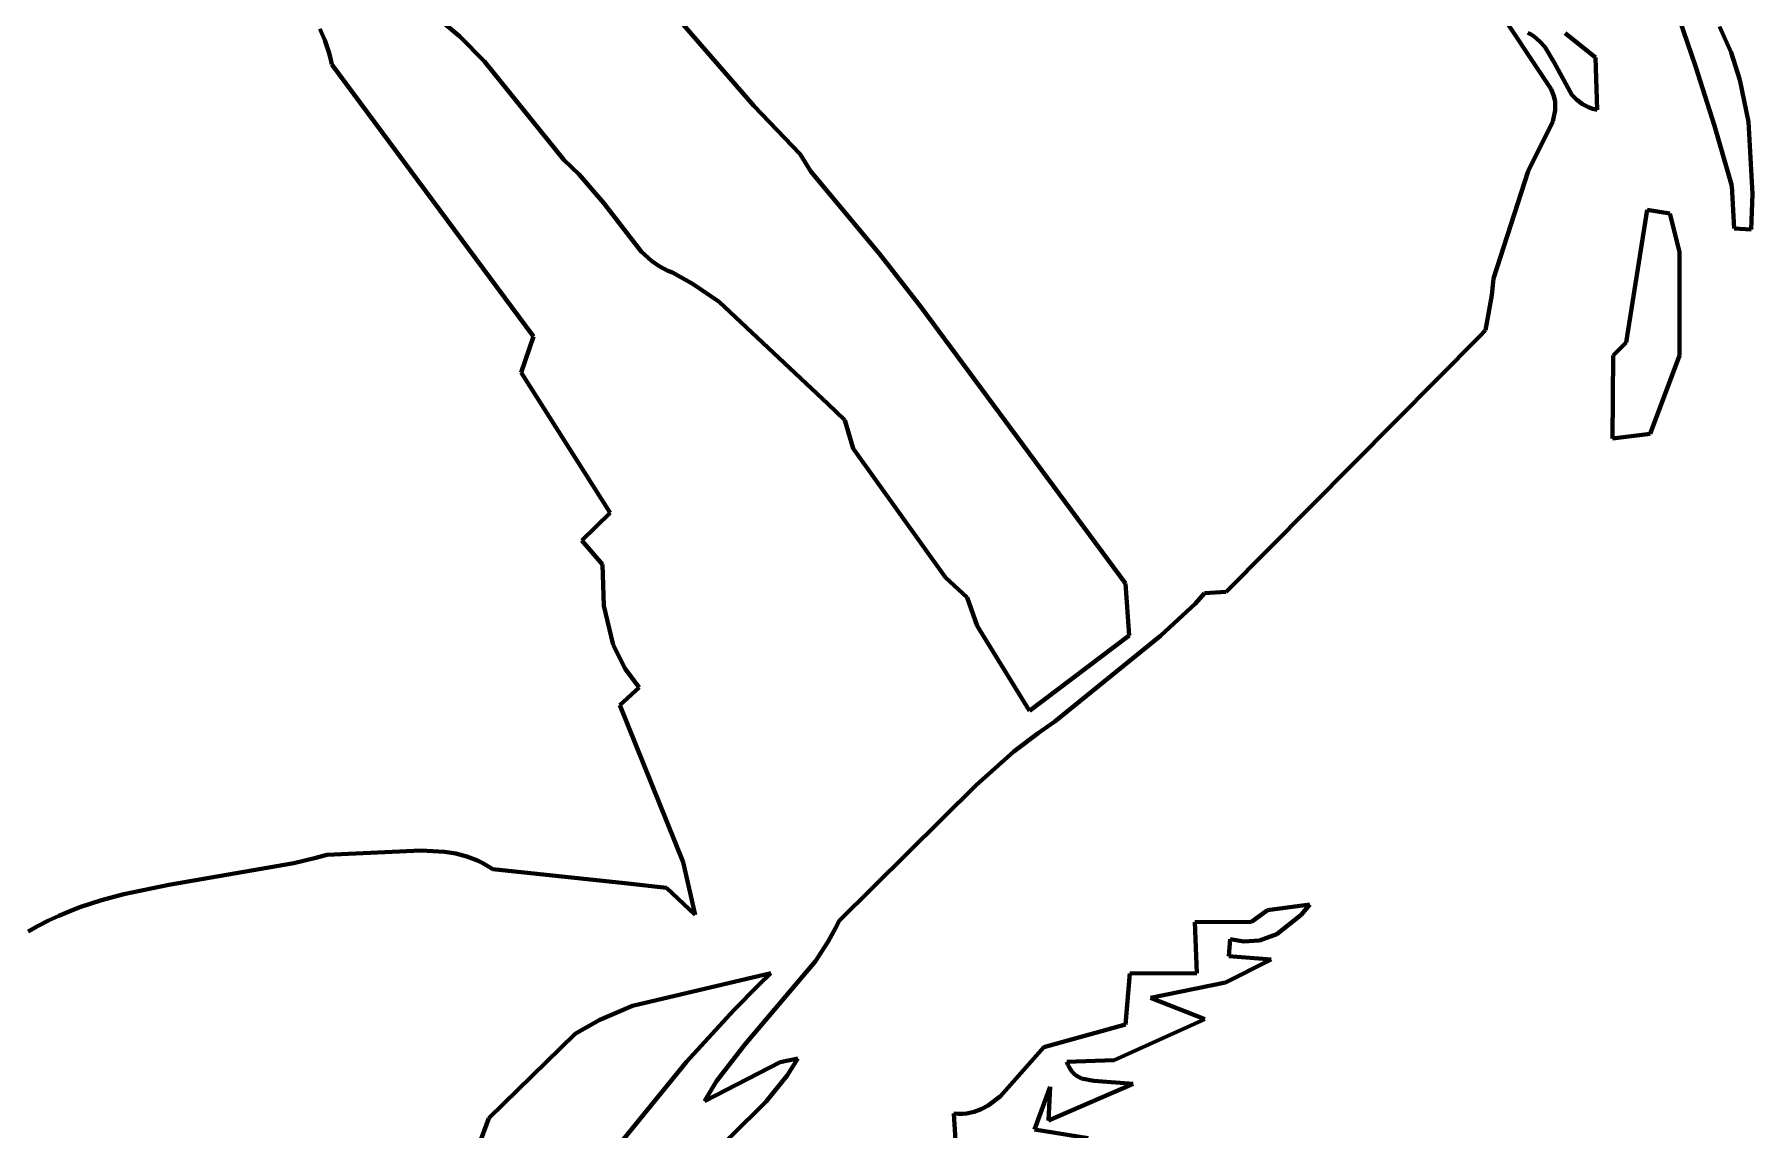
# Model space of a CAD drawing. Header units: millimetres. Extents: x 0 to 7.9, y 0 to 11.
# Drawn here: x 1.666 to 3.233, y 3.725 to 4.724 of the extents above; entities that cross this region are included whole.
import ezdxf

# ---------------------------------------------------------------- set-up
doc = ezdxf.new("R2010")
doc.units = ezdxf.units.MM
doc.layers.add('color#020202ff', color=7, linetype='CONTINUOUS', lineweight=100)
doc.layers.add('color#ffffffff', color=7, linetype='CONTINUOUS', lineweight=100)

msp = doc.modelspace()

# ---------------------------------------------------------------- linework, layer by layer
at = {"layer": 'color#020202ff'}
for p, q in [((2.3224, 4.6587), (2.2021, 4.7971)), ((2.9945, 4.7567), (3.0496, 4.6737)), ((2.0393, 4.7342), (2.0543, 4.7219)), ((3.1814, 4.6949), (3.1667, 4.7374)), ((1.9312, 4.7186), (1.9265, 4.7289)), ((1.9348, 4.7077), (1.9312, 4.7186)), ((2.0543, 4.7219), (2.0767, 4.6991)), ((3.0313, 4.7236), (3.0282, 4.7253)), ((3.0342, 4.7217), (3.0313, 4.7236)), ((3.0393, 4.7174), (3.0342, 4.7217)), ((3.0437, 4.7124), (3.0393, 4.7174)), ((3.0625, 4.7248), (3.09, 4.7027)), ((3.2032, 4.7311), (3.2138, 4.7072)), ((1.9363, 4.702), (1.9348, 4.7077)), ((1.9374, 4.6962), (1.9363, 4.702)), ((3.0524, 4.698), (3.0437, 4.7124)), ((3.09, 4.7027), (3.0915, 4.6551)), ((3.2138, 4.7072), (3.2218, 4.6824)), ((2.1214, 4.4482), (1.9374, 4.6962)), ((2.0767, 4.6991), (2.1492, 4.6094)), ((3.0685, 4.6688), (3.0524, 4.698)), ((3.1986, 4.6403), (3.1814, 4.6949)), ((3.0496, 4.6737), (3.0519, 4.6682)), ((3.2218, 4.6824), (3.2296, 4.644)), ((2.3648, 4.6145), (2.3224, 4.6587)), ((3.0534, 4.6548), (3.0512, 4.6443)), ((3.0519, 4.6682), (3.0532, 4.6628)), ((3.0532, 4.6628), (3.0534, 4.6548)), ((3.073, 4.6641), (3.0685, 4.6688)), ((3.0781, 4.6602), (3.073, 4.6641)), ((3.0811, 4.6585), (3.0781, 4.6602)), ((3.0843, 4.6571), (3.0811, 4.6585)), ((3.0877, 4.656), (3.0843, 4.6571)), ((3.0915, 4.6551), (3.0877, 4.656)), ((3.0512, 4.6443), (3.0285, 4.599)), ((3.2144, 4.5857), (3.1986, 4.6403)), ((3.2296, 4.644), (3.2334, 4.5784)), ((2.1492, 4.6094), (2.163, 4.5959)), ((2.3743, 4.5987), (2.3648, 4.6145)), ((2.163, 4.5959), (2.1855, 4.5699)), ((2.4369, 4.5236), (2.3743, 4.5987)), ((3.0285, 4.599), (2.9969, 4.5012)), ((3.2166, 4.5467), (3.2144, 4.5857)), ((3.2334, 4.5784), (3.2319, 4.5458)), ((2.1855, 4.5699), (2.2196, 4.5257)), ((3.1181, 4.4428), (3.1372, 4.5639)), ((3.1372, 4.5639), (3.158, 4.5603)), ((3.158, 4.5603), (3.1668, 4.5254)), ((3.2319, 4.5458), (3.2166, 4.5467)), ((2.2196, 4.5257), (2.2291, 4.5174)), ((2.2291, 4.5174), (2.2362, 4.5125)), ((2.4746, 4.4753), (2.4369, 4.5236)), ((3.1668, 4.5254), (3.1668, 4.4311)), ((2.2362, 4.5125), (2.244, 4.5083)), ((2.244, 4.5083), (2.2481, 4.5065)), ((2.2481, 4.5065), (2.2671, 4.496)), ((2.9969, 4.5012), (2.9954, 4.4859)), ((2.2671, 4.496), (2.2907, 4.4798)), ((2.9954, 4.4859), (2.9896, 4.454)), ((2.2907, 4.4798), (2.3898, 4.3869)), ((2.6613, 4.223), (2.4746, 4.4753)), ((2.9896, 4.454), (2.9842, 4.4482)), ((2.1103, 4.4156), (2.1214, 4.4482)), ((2.9842, 4.4482), (2.7531, 4.2154)), ((3.1062, 4.431), (3.1181, 4.4428)), ((3.1056, 4.3552), (3.1062, 4.431)), ((3.1668, 4.4311), (3.1399, 4.3594)), ((2.1913, 4.2876), (2.1103, 4.4156)), ((2.3898, 4.3869), (2.4054, 4.3721)), ((2.4054, 4.3721), (2.4131, 4.346)), ((3.1399, 4.3594), (3.1056, 4.3552)), ((2.4131, 4.346), (2.4971, 4.2284)), ((2.1655, 4.2623), (2.1913, 4.2876)), ((2.1843, 4.2403), (2.1655, 4.2623)), ((2.1855, 4.2028), (2.1843, 4.2403)), ((2.4971, 4.2284), (2.5171, 4.2102)), ((2.6646, 4.1756), (2.6613, 4.223)), ((2.1942, 4.1671), (2.1855, 4.2028)), ((2.5171, 4.2102), (2.526, 4.1845)), ((2.7253, 4.2048), (2.6933, 4.1754)), ((2.7336, 4.2141), (2.7253, 4.2048)), ((2.7531, 4.2154), (2.7336, 4.2141)), ((2.526, 4.1845), (2.5737, 4.107)), ((2.5737, 4.107), (2.6646, 4.1756)), ((2.6933, 4.1754), (2.5969, 4.0973)), ((2.2051, 4.1451), (2.1942, 4.1671)), ((2.2179, 4.1283), (2.2051, 4.1451)), ((2.2001, 4.1121), (2.2179, 4.1283)), ((2.258, 3.9688), (2.2001, 4.1121)), ((2.5969, 4.0973), (2.5816, 4.0867)), ((2.5816, 4.0867), (2.5597, 4.0697)), ((2.5597, 4.0697), (2.5252, 4.039)), ((2.5252, 4.039), (2.4001, 3.9153)), ((1.7889, 3.9483), (1.9029, 3.968)), ((1.9029, 3.968), (1.923, 3.9729)), ((1.923, 3.9729), (1.9329, 3.9757)), ((1.9329, 3.9757), (2.019, 3.9797)), ((2.019, 3.9797), (2.0402, 3.9785)), ((2.0402, 3.9785), (2.0505, 3.9767)), ((2.0505, 3.9767), (2.0606, 3.9741)), ((2.0606, 3.9741), (2.0704, 3.9704)), ((2.0704, 3.9704), (2.0752, 3.9681)), ((2.0752, 3.9681), (2.0799, 3.9654)), ((2.0799, 3.9654), (2.0845, 3.9625)), ((2.2688, 3.9208), (2.258, 3.9688)), ((2.0845, 3.9625), (2.2047, 3.9499)), ((2.2047, 3.9499), (2.2429, 3.9455)), ((1.7078, 3.9278), (1.7276, 3.9343)), ((1.7276, 3.9343), (1.7477, 3.9398)), ((1.7477, 3.9398), (1.7889, 3.9483)), ((2.2429, 3.9455), (2.2688, 3.9208)), ((1.6791, 3.9157), (1.6885, 3.9201)), ((1.6885, 3.9201), (1.6981, 3.9241)), ((1.6981, 3.9241), (1.7078, 3.9278)), ((2.7762, 3.9144), (2.791, 3.9253)), ((2.791, 3.9253), (2.8294, 3.9302)), ((2.8217, 3.9209), (2.7993, 3.9032)), ((2.8294, 3.9302), (2.8217, 3.9209)), ((1.6607, 3.9056), (1.6698, 3.9109)), ((1.6698, 3.9109), (1.6791, 3.9157)), ((2.397, 3.9089), (2.3902, 3.8965)), ((2.4001, 3.9153), (2.397, 3.9089)), ((2.7246, 3.9142), (2.7762, 3.9144)), ((2.7266, 3.8678), (2.7246, 3.9142)), ((2.7993, 3.9032), (2.7837, 3.8976)), ((2.3902, 3.8965), (2.3786, 3.8788)), ((2.757, 3.8987), (2.7556, 3.8831)), ((2.7694, 3.8967), (2.757, 3.8987)), ((2.7837, 3.8976), (2.7694, 3.8967)), ((2.3786, 3.8788), (2.3144, 3.8029)), ((2.7941, 3.8801), (2.7527, 3.8591)), ((2.7556, 3.8831), (2.7941, 3.8801)), ((2.338, 3.8678), (2.2118, 3.838)), ((2.3041, 3.8339), (2.3266, 3.8567)), ((2.3266, 3.8567), (2.338, 3.8678)), ((2.6613, 3.821), (2.6655, 3.8673)), ((2.6655, 3.8673), (2.7266, 3.8678)), ((2.7527, 3.8591), (2.6841, 3.8452)), ((2.6841, 3.8452), (2.7337, 3.8259)), ((2.1821, 3.8252), (2.1651, 3.8158)), ((2.2118, 3.838), (2.1821, 3.8252)), ((2.261, 3.7868), (2.3041, 3.8339)), ((2.7337, 3.8259), (2.6512, 3.7884)), ((2.1595, 3.8123), (2.0806, 3.7355)), ((2.1651, 3.8158), (2.1595, 3.8123)), ((2.587, 3.8001), (2.6613, 3.821)), ((2.3144, 3.8029), (2.2884, 3.7692)), ((2.5474, 3.7556), (2.587, 3.8001)), ((2.0993, 3.5888), (2.261, 3.7868)), ((2.2773, 3.7511), (2.3465, 3.7866)), ((2.3465, 3.7866), (2.3624, 3.7899)), ((2.3624, 3.7899), (2.3527, 3.7744)), ((2.6512, 3.7884), (2.6078, 3.7869)), ((2.6078, 3.7869), (2.6087, 3.7843)), ((2.6087, 3.7843), (2.6099, 3.7819)), ((2.6099, 3.7819), (2.6125, 3.7779)), ((2.6125, 3.7779), (2.6158, 3.7748)), ((2.2884, 3.7692), (2.2773, 3.7511)), ((2.3527, 3.7744), (2.3338, 3.7508)), ((2.5927, 3.7641), (2.5783, 3.7251)), ((2.6685, 3.7668), (2.5912, 3.7333)), ((2.5912, 3.7333), (2.5927, 3.7641)), ((2.6158, 3.7748), (2.6214, 3.7717)), ((2.6214, 3.7717), (2.6326, 3.7694)), ((2.6326, 3.7694), (2.6685, 3.7668)), ((2.3338, 3.7508), (2.2429, 3.661)), ((2.5299, 3.7437), (2.5361, 3.747)), ((2.5361, 3.747), (2.5474, 3.7556)), ((2.0806, 3.7355), (2.0712, 3.7101)), ((2.5064, 3.7152), (2.5048, 3.7397)), ((2.5048, 3.7397), (2.5088, 3.7395)), ((2.5088, 3.7395), (2.5126, 3.7395)), ((2.5126, 3.7395), (2.5163, 3.7398)), ((2.5163, 3.7398), (2.5233, 3.7412)), ((2.5233, 3.7412), (2.5299, 3.7437)), ((2.5783, 3.7251), (2.6272, 3.7172))]:
    msp.add_line(p, q, dxfattribs=at)
at = {"layer": 'color#ffffffff'}
for p, q in [((2.2021, 4.7971), (2.3224, 4.6587)), ((3.0496, 4.6737), (2.9945, 4.7567)), ((2.0543, 4.7219), (2.0393, 4.7342)), ((3.1667, 4.7374), (3.1814, 4.6949)), ((1.9265, 4.7289), (1.9312, 4.7186)), ((1.9312, 4.7186), (1.9348, 4.7077)), ((2.0767, 4.6991), (2.0543, 4.7219)), ((3.0282, 4.7253), (3.0313, 4.7236)), ((3.0313, 4.7236), (3.0342, 4.7217)), ((3.0342, 4.7217), (3.0393, 4.7174)), ((3.0393, 4.7174), (3.0437, 4.7124)), ((3.09, 4.7027), (3.0625, 4.7248)), ((3.2138, 4.7072), (3.2032, 4.7311)), ((1.9348, 4.7077), (1.9363, 4.702)), ((1.9363, 4.702), (1.9374, 4.6962)), ((3.0437, 4.7124), (3.0524, 4.698)), ((3.0915, 4.6551), (3.09, 4.7027)), ((3.2218, 4.6824), (3.2138, 4.7072)), ((1.9374, 4.6962), (2.1214, 4.4482)), ((2.1492, 4.6094), (2.0767, 4.6991)), ((3.0524, 4.698), (3.0685, 4.6688)), ((3.1814, 4.6949), (3.1986, 4.6403)), ((3.0519, 4.6682), (3.0496, 4.6737)), ((3.2296, 4.644), (3.2218, 4.6824)), ((2.3224, 4.6587), (2.3648, 4.6145)), ((3.0512, 4.6443), (3.0534, 4.6548)), ((3.0532, 4.6628), (3.0519, 4.6682)), ((3.0534, 4.6548), (3.0532, 4.6628)), ((3.0685, 4.6688), (3.073, 4.6641)), ((3.073, 4.6641), (3.0781, 4.6602)), ((3.0781, 4.6602), (3.0811, 4.6585)), ((3.0811, 4.6585), (3.0843, 4.6571)), ((3.0843, 4.6571), (3.0877, 4.656)), ((3.0877, 4.656), (3.0915, 4.6551)), ((3.0285, 4.599), (3.0512, 4.6443)), ((3.1986, 4.6403), (3.2144, 4.5857)), ((3.2334, 4.5784), (3.2296, 4.644)), ((2.163, 4.5959), (2.1492, 4.6094)), ((2.3648, 4.6145), (2.3743, 4.5987)), ((2.1855, 4.5699), (2.163, 4.5959)), ((2.3743, 4.5987), (2.4369, 4.5236)), ((2.9969, 4.5012), (3.0285, 4.599)), ((3.2144, 4.5857), (3.2166, 4.5467)), ((3.2319, 4.5458), (3.2334, 4.5784)), ((2.2196, 4.5257), (2.1855, 4.5699)), ((3.1372, 4.5639), (3.1181, 4.4428)), ((3.158, 4.5603), (3.1372, 4.5639)), ((3.1668, 4.5254), (3.158, 4.5603)), ((3.2166, 4.5467), (3.2319, 4.5458)), ((2.2291, 4.5174), (2.2196, 4.5257)), ((2.2362, 4.5125), (2.2291, 4.5174)), ((2.4369, 4.5236), (2.4746, 4.4753)), ((3.1668, 4.4311), (3.1668, 4.5254)), ((2.244, 4.5083), (2.2362, 4.5125)), ((2.2481, 4.5065), (2.244, 4.5083)), ((2.2671, 4.496), (2.2481, 4.5065)), ((2.9954, 4.4859), (2.9969, 4.5012)), ((2.2907, 4.4798), (2.2671, 4.496)), ((2.9896, 4.454), (2.9954, 4.4859)), ((2.3898, 4.3869), (2.2907, 4.4798)), ((2.4746, 4.4753), (2.6613, 4.223)), ((2.9842, 4.4482), (2.9896, 4.454)), ((2.1214, 4.4482), (2.1103, 4.4156)), ((2.7531, 4.2154), (2.9842, 4.4482)), ((3.1181, 4.4428), (3.1062, 4.431)), ((3.1062, 4.431), (3.1056, 4.3552)), ((3.1399, 4.3594), (3.1668, 4.4311)), ((2.1103, 4.4156), (2.1913, 4.2876)), ((2.4054, 4.3721), (2.3898, 4.3869)), ((2.4131, 4.346), (2.4054, 4.3721)), ((3.1056, 4.3552), (3.1399, 4.3594)), ((2.4971, 4.2284), (2.4131, 4.346)), ((2.1913, 4.2876), (2.1655, 4.2623)), ((2.1655, 4.2623), (2.1843, 4.2403)), ((2.1843, 4.2403), (2.1855, 4.2028)), ((2.5171, 4.2102), (2.4971, 4.2284)), ((2.6613, 4.223), (2.6646, 4.1756)), ((2.1855, 4.2028), (2.1942, 4.1671)), ((2.526, 4.1845), (2.5171, 4.2102)), ((2.6933, 4.1754), (2.7253, 4.2048)), ((2.7253, 4.2048), (2.7336, 4.2141)), ((2.7336, 4.2141), (2.7531, 4.2154)), ((2.5737, 4.107), (2.526, 4.1845)), ((2.6646, 4.1756), (2.5737, 4.107)), ((2.5969, 4.0973), (2.6933, 4.1754)), ((2.1942, 4.1671), (2.2051, 4.1451)), ((2.2051, 4.1451), (2.2179, 4.1283)), ((2.2179, 4.1283), (2.2001, 4.1121)), ((2.2001, 4.1121), (2.258, 3.9688)), ((2.5816, 4.0867), (2.5969, 4.0973)), ((2.5597, 4.0697), (2.5816, 4.0867)), ((2.5252, 4.039), (2.5597, 4.0697)), ((2.4001, 3.9153), (2.5252, 4.039)), ((1.9029, 3.968), (1.7889, 3.9483)), ((1.923, 3.9729), (1.9029, 3.968)), ((1.9329, 3.9757), (1.923, 3.9729)), ((2.019, 3.9797), (1.9329, 3.9757)), ((2.0402, 3.9785), (2.019, 3.9797)), ((2.0505, 3.9767), (2.0402, 3.9785)), ((2.0606, 3.9741), (2.0505, 3.9767)), ((2.0704, 3.9704), (2.0606, 3.9741)), ((2.0752, 3.9681), (2.0704, 3.9704)), ((2.0799, 3.9654), (2.0752, 3.9681)), ((2.0845, 3.9625), (2.0799, 3.9654)), ((2.258, 3.9688), (2.2688, 3.9208)), ((2.2047, 3.9499), (2.0845, 3.9625)), ((2.2429, 3.9455), (2.2047, 3.9499)), ((1.7276, 3.9343), (1.7078, 3.9278)), ((1.7477, 3.9398), (1.7276, 3.9343)), ((1.7889, 3.9483), (1.7477, 3.9398)), ((2.2688, 3.9208), (2.2429, 3.9455)), ((1.6885, 3.9201), (1.6791, 3.9157)), ((1.6981, 3.9241), (1.6885, 3.9201)), ((1.7078, 3.9278), (1.6981, 3.9241)), ((2.791, 3.9253), (2.7762, 3.9144)), ((2.8294, 3.9302), (2.791, 3.9253)), ((2.7993, 3.9032), (2.8217, 3.9209)), ((2.8217, 3.9209), (2.8294, 3.9302)), ((1.6698, 3.9109), (1.6607, 3.9056)), ((1.6791, 3.9157), (1.6698, 3.9109)), ((2.3902, 3.8965), (2.397, 3.9089)), ((2.397, 3.9089), (2.4001, 3.9153)), ((2.7762, 3.9144), (2.7246, 3.9142)), ((2.7246, 3.9142), (2.7266, 3.8678)), ((2.7837, 3.8976), (2.7993, 3.9032)), ((2.3786, 3.8788), (2.3902, 3.8965)), ((2.7556, 3.8831), (2.757, 3.8987)), ((2.757, 3.8987), (2.7694, 3.8967)), ((2.7694, 3.8967), (2.7837, 3.8976)), ((2.3144, 3.8029), (2.3786, 3.8788)), ((2.7527, 3.8591), (2.7941, 3.8801)), ((2.7941, 3.8801), (2.7556, 3.8831)), ((2.2118, 3.838), (2.338, 3.8678)), ((2.3266, 3.8567), (2.3041, 3.8339)), ((2.338, 3.8678), (2.3266, 3.8567)), ((2.6655, 3.8673), (2.6613, 3.821)), ((2.7266, 3.8678), (2.6655, 3.8673)), ((2.6841, 3.8452), (2.7527, 3.8591)), ((2.7337, 3.8259), (2.6841, 3.8452)), ((2.1651, 3.8158), (2.1821, 3.8252)), ((2.1821, 3.8252), (2.2118, 3.838)), ((2.3041, 3.8339), (2.261, 3.7868)), ((2.6512, 3.7884), (2.7337, 3.8259)), ((2.0806, 3.7355), (2.1595, 3.8123)), ((2.1595, 3.8123), (2.1651, 3.8158)), ((2.6613, 3.821), (2.587, 3.8001)), ((2.2884, 3.7692), (2.3144, 3.8029)), ((2.587, 3.8001), (2.5474, 3.7556)), ((2.261, 3.7868), (2.0993, 3.5888)), ((2.3465, 3.7866), (2.2773, 3.7511)), ((2.3624, 3.7899), (2.3465, 3.7866)), ((2.3527, 3.7744), (2.3624, 3.7899)), ((2.6078, 3.7869), (2.6512, 3.7884)), ((2.6087, 3.7843), (2.6078, 3.7869)), ((2.6099, 3.7819), (2.6087, 3.7843)), ((2.6125, 3.7779), (2.6099, 3.7819)), ((2.6158, 3.7748), (2.6125, 3.7779)), ((2.2773, 3.7511), (2.2884, 3.7692)), ((2.3338, 3.7508), (2.3527, 3.7744)), ((2.5783, 3.7251), (2.5927, 3.7641)), ((2.5912, 3.7333), (2.6685, 3.7668)), ((2.5927, 3.7641), (2.5912, 3.7333)), ((2.6214, 3.7717), (2.6158, 3.7748)), ((2.6326, 3.7694), (2.6214, 3.7717)), ((2.6685, 3.7668), (2.6326, 3.7694)), ((2.2429, 3.661), (2.3338, 3.7508)), ((2.5361, 3.747), (2.5299, 3.7437)), ((2.5474, 3.7556), (2.5361, 3.747)), ((2.0712, 3.7101), (2.0806, 3.7355)), ((2.5088, 3.7395), (2.5048, 3.7397)), ((2.5048, 3.7397), (2.5064, 3.7152)), ((2.5126, 3.7395), (2.5088, 3.7395)), ((2.5163, 3.7398), (2.5126, 3.7395)), ((2.5233, 3.7412), (2.5163, 3.7398)), ((2.5299, 3.7437), (2.5233, 3.7412)), ((2.6272, 3.7172), (2.5783, 3.7251))]:
    msp.add_line(p, q, dxfattribs=at)

doc.saveas('drawing.dxf')
